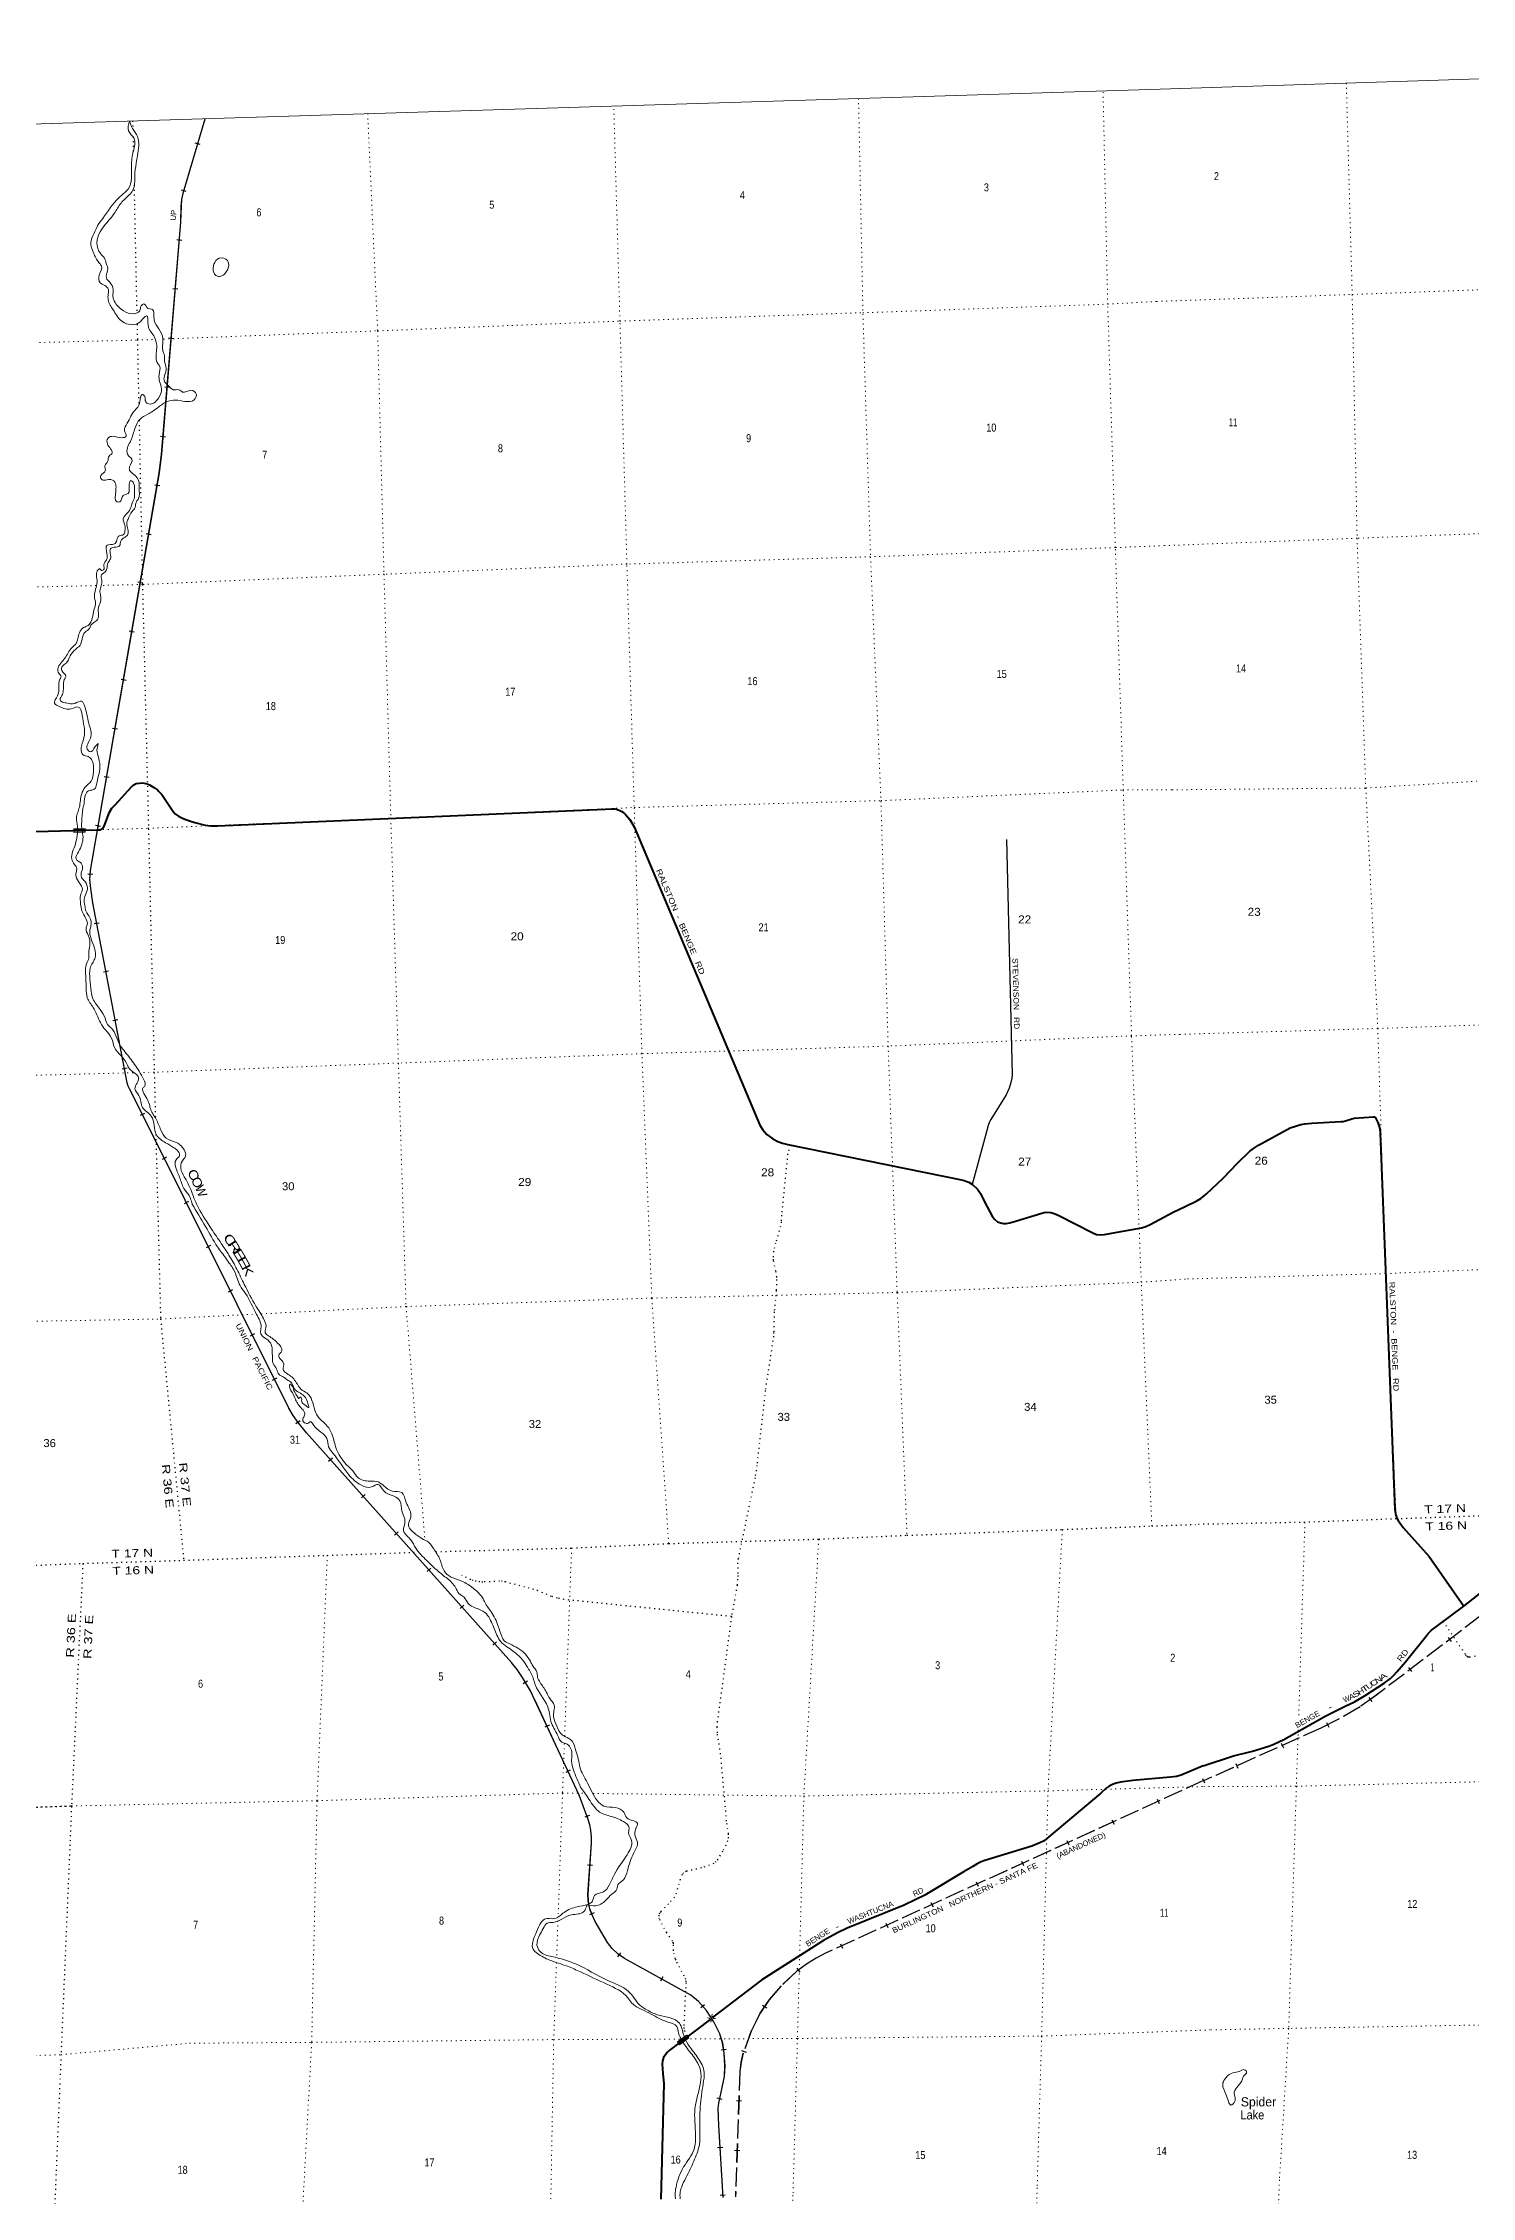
# Model space of a CAD drawing. Header units: feet. Extents: x 501257 to 757852, y -360805 to -170898.
# Drawn here: x 696292 to 727535, y -218004 to -170898 of the extents above; entities that cross this region are included whole.
import ezdxf
from ezdxf.enums import TextEntityAlignment as Align

# ---------------------------------------------------------------- set-up
doc = ezdxf.new("R2010")
doc.units = ezdxf.units.FT
doc.header["$LTSCALE"] = 70
doc.linetypes.add('DOTTED', pattern=[1.5, 0.3, -1.2])
doc.linetypes.add('LONG_DASHED', pattern=[7.5, 6, -1.5])
for name, color, linetype, lineweight in [('26', 7, 'Continuous', 40), ('27', 7, 'Continuous', 13), ('29', 7, 'Continuous', 25), ('30', 7, 'Continuous', 25), ('34', 7, 'Continuous', 25), ('39', 7, 'Continuous', 13), ('4', 7, 'Continuous', 13), ('6', 7, 'DOTTED', 25), ('61', 7, 'Continuous', 13), ('63', 7, 'Continuous', 25), ('7', 7, 'DOTTED', 13)]:
    doc.layers.add(name, color=color, linetype=linetype, lineweight=lineweight)
doc.layers.add('41', color=7, linetype='Continuous')

msp = doc.modelspace()

# ---------------------------------------------------------------- linework, layer by layer
at = {"layer": '26', "linetype": 'DOTTED'}
msp.add_line((710937.26, -214075.27), (710877.76, -214120.59), dxfattribs=at)
at = {"layer": '26'}
for points in [[(689646.08, -188316.32), (697483.31, -188108.21), (697546.76, -188101.47), (697590.89, -188078.11), (697620.65, -188041.61), (697644.01, -187987.57), (697743.19, -187720.14), (697796.58, -187633.21), (697866.09, -187554.56), (698225.84, -187161.44), (698263.41, -187127.26), (698327.88, -187091.03), (698400.64, -187081.99), (698458.07, -187076.94), (698545.74, -187088.79), (698619.92, -187119.19), (698728.99, -187182.56), (698795.85, -187231.85), (698819.26, -187256.06), (698887.33, -187333.95), (699134.9, -187703.74), (699189.92, -187759.96), (699256.77, -187805.73), (699355.29, -187858.54), (699496.04, -187911.35), (699608.63, -187946.55), (699833.82, -188002.89), (699953.45, -188020.49), (700103.7, -188016.89), (708752.08, -187643.79), (708792.05, -187647.95), (708827.21, -187656.11), (708902.34, -187682.63), (708948.49, -187705.18), (708982.03, -187726.53), (709026.11, -187768.75), (709118.59, -187880.17), (709164.99, -187948.33), (709216.86, -188041.73), (711966.87, -194563.3), (712029.08, -194664.07), (712120.56, -194766.17), (712250.75, -194864.75), (712356.3, -194921.08), (712458.34, -194959.81), (712575.53, -194990.25), (716407.57, -195763.1), (716532.81, -195810.06), (716612.28, -195862.39), (716722.82, -195964.97), (716788.13, -196055.36), (716887.68, -196253.13), (717045.27, -196555.52), (717092.26, -196616.3), (717162.64, -196674.39), (717254.12, -196709.6), (717292.82, -196716.64), (717350.72, -196715.58), (717433.56, -196700.79), (717558.13, -196663.73), (718133.29, -196485.72), (718183.01, -196471.95), (718225.23, -196466.67), (718328.06, -196474.6), (718401.16, -196494.84), (718489.08, -196533.19), (719245.23, -196920.53), (719326.54, -196954.29), (719407.76, -196964.97), (719502.47, -196957.81), (719697.98, -196922.18), (720313.6, -196807.14), (720403.21, -196778.25), (720502.21, -196735.84), (721005.7, -196465.78), (721268.14, -196343.62)], [(721268.14, -196343.62), (721520.79, -196216.73), (721609.18, -196164.47), (721725.62, -196073.45), (722097.62, -195722.75), (722408, -195395.93), (722681.97, -195133.24), (722782.42, -195056.85), (722871.17, -195000.37), (723563.91, -194624.48), (723678.42, -194582.45), (723794.88, -194549.5), (723883.33, -194534.2), (724031.08, -194518.66), (724665.03, -194486.61), (724721.08, -194480.93), (724773.31, -194468.87), (724906.43, -194425.43), (724960.14, -194412.59), (725381.29, -194379.77), (725402.12, -194384.44), (725416.18, -194392.48), (725434.26, -194414.6), (725479.15, -194503.81), (725502.56, -194569.38), (725520.64, -194645.77), (725529.77, -194735.86), (725850.12, -202968.01), (725871.57, -203091.53), (725894.32, -203156.97), (725922.44, -203209.23), (726033.88, -203366.72), (726601.84, -203998.77), (727357.13, -205084.44)], [(727357.13, -205084.44), (728794.37, -203952.77), (730580.64, -202366.38), (730731.88, -202249.33), (730808.22, -202199.07), (730878.54, -202156.86), (730972.98, -202106.63), (731031.24, -202082.51), (731105.57, -202058.39), (731220.06, -202030.22), (731296.12, -202014)], [(721655.18, -208573.37), (722324.82, -208356.93), (722737.85, -208254.65), (723092.44, -208145.98), (723206.31, -208102.06), (723419.82, -207997.82), (724337.73, -207482.7), (724765.71, -207267.29), (724964.11, -207177.13), (725199.2, -207038.66), (725617.07, -206765.27), (725753.68, -206668.78), (725821.98, -206602.44), (725894.23, -206522.78), (726078.87, -206298.15), (726553.25, -205709.91), (726580.02, -205678.09), (726653.7, -205609.4), (726786.23, -205507.2), (727357.13, -205084.44)], [(721655.18, -208573.37), (721180.27, -208778.33), (721075.33, -208808.51), (720944.52, -208825.17), (720122.09, -208895.37), (719854.39, -208929.97), (719759.39, -208951.09), (719674.95, -208982.78), (719601.06, -209017.99), (719538.68, -209067.64), (719417.59, -209170.73), (718241.7, -210168.1), (718179.56, -210215.03), (718084.02, -210260.43), (717909.4, -210329.22), (716881.22, -210646.32), (716807.09, -210677.45), (716719.37, -210716.73), (716625.43, -210774.69), (716434.3, -210888.38), (715571.28, -211403.11), (715359.77, -211509.49), (715122.34, -211622.85), (713872.74, -212129.5), (713647.23, -212238.4), (713359.13, -212397.91), (712009.4, -213258.61), (710937.26, -214075.27)], [(710877.76, -214120.59), (709984.85, -214800.72), (709948.66, -214835.95), (709893.36, -214902.82), (709856.41, -214958.13), (709833.55, -215026.04), (709831.26, -215100.02), (709842.47, -215303.01), (709862.65, -215531.86), (709860.14, -215801.81), (709801.36, -218055.67)]]:
    msp.add_lwpolyline(points, dxfattribs=at)
at = {"layer": '29'}
msp.add_lwpolyline([(717355.43, -188316.35), (717479.2, -193458.68), (717471.28, -193534.74), (717453.39, -193627.34), (717416.29, -193752.46), (717349.09, -193898.03), (717012.21, -194439.1), (716985.91, -194494.13), (716958.7, -194569.67), (716898.77, -194792.18), (716609.05, -195859.39)], dxfattribs=at)
at = {"layer": '29', "linetype": 'DOTTED'}
for points in [[(712629.54, -195001.14), (712572.46, -195194.04), (712437.78, -196532.49), (712433.46, -196676.07), (712416.84, -196777.73), (712307.99, -197141.52), (712266.09, -197322.04), (712256.52, -197432.09), (712256.53, -197491.9), (712258.16, -197527.26), (712308.91, -197757.6), (712325.87, -197872.31), (712328.25, -197939.29), (712324.66, -198179.18), (712277.77, -198643.59), (712266.74, -199100.56), (712263.71, -199178.59), (712083.25, -200368.18), (711899.45, -202003.47), (711859.52, -202277.72), (711489.02, -204052.08), (711479.27, -204134.75), (711483.58, -204411.33), (711479.46, -204494.69), (711467.51, -204626.08), (711344.51, -205309.58), (711034.87, -207606.26), (711025.16, -207724.52), (711031.16, -207883.15), (711098.86, -208298.68), (711236.43, -209832.65), (711273.83, -210064.36), (711273.83, -210136.14), (711259.48, -210217.48), (711221.23, -210313.18), (711149.5, -210442.37), (711044.3, -210619.42), (711001.26, -210672.05), (710958.02, -210708.01), (710688.84, -210809.34), (710360.47, -210882.59), (710297.4, -210915.4), (710264.83, -210954.36), (710222.51, -211059.71), (710133.6, -211366.16), (710097.47, -211447.21), (709967.59, -211596.81), (709797.17, -211763), (709772.29, -211801.3), (709757.94, -211844.36), (709757.94, -211897), (709767.27, -211929.8), (709916.49, -212216.93), (710058.37, -212415.46), (710066.37, -212447.26), (710067.1, -212487.85), (710066.37, -212600.38), (710077.88, -212669.24), (710116.58, -212803.74), (710145.62, -212870.64), (710331.23, -213218.98), (710348.51, -213277.45), (710351.11, -213321.24), (710337.77, -213501.54), (710301.38, -214300.87), (710307.86, -214346.89), (710317.42, -214375.6), (710385.48, -214495.56)], [(711344.2, -205311.31), (707687.78, -204938.09), (707541.48, -204908.57), (707410.27, -204870.05), (707106.53, -204744.45), (707025.03, -204717.17), (706403.37, -204554.48), (706334.03, -204540.12), (706275.85, -204536.23), (705905.3, -204556.64), (705839.09, -204552.09), (705762.58, -204540.12), (705698.02, -204525.77), (705642.42, -204504.2), (705448.18, -204408.69)], [(726905.96, -205418.54), (727397.81, -206145.31), (727416.65, -206169.42), (727428.61, -206178.99), (727441.76, -206188.56), (727457.3, -206193.35), (727465.67, -206194.54), (727485.44, -206192.77), (727628.89, -206167.67)], [(690291.13, -209625.59), (691430.96, -209640.88), (696906.13, -209452.97)]]:
    msp.add_lwpolyline(points, dxfattribs=at)
at = {"layer": '34'}
for p, q in [((699726.71, -173116.62), (699620.72, -173084.99)), ((699422.56, -174144.79), (699316.58, -174113.16)), ((699323.56, -175212.31), (699213.32, -175203.27)), ((699238.54, -176281.15), (699128.3, -176272.11)), ((699147.22, -177363.09), (699036.98, -177354.06)), ((699062.21, -178431.93), (698951.97, -178422.89)), ((698970.89, -179513.88), (698860.65, -179504.84)), ((698842.02, -180582.62), (698733.03, -180563.74)), ((698654.21, -181652.04), (698545.22, -181633.17)), ((698473.86, -182708.98), (698364.87, -182690.11)), ((698286.05, -183778.41), (698177.06, -183759.54)), ((698105.7, -184835.34), (697996.71, -184816.47)), ((697917.89, -185904.77), (697808.9, -185885.9)), ((697737.54, -186961.71), (697628.55, -186942.84)), ((697549.73, -188031.13), (697440.74, -188012.26)), ((697378.61, -189083.34), (697268.26, -189075.82)), ((697518.01, -190142.7), (697409.37, -190163.49)), ((697722.08, -191195.32), (697613.44, -191216.11)), ((697923.58, -192262.25), (697814.94, -192283.04)), ((698127.65, -193314.86), (698019.01, -193335.65)), ((698511.07, -194305.5), (698412.08, -194354.86)), ((698991.9, -195263.85), (698892.92, -195313.21)), ((699474.13, -196236.69), (699375.15, -196286.05)), ((699954.97, -197195.04), (699855.98, -197244.4)), ((700437.19, -198167.87), (700338.21, -198217.23)), ((700918.03, -199126.22), (700819.05, -199175.58)), ((701400.26, -200099.05), (701301.27, -200148.42)), ((701912.18, -201030.94), (701820.7, -201093.1)), ((702617.49, -201846.31), (702535.02, -201920.02)), ((703333.94, -202644.02), (703251.47, -202717.73)), ((704055.55, -203455.34), (703973.08, -203529.05)), ((704772, -204253.05), (704689.53, -204326.76)), ((705493.61, -205064.36), (705411.13, -205138.07)), ((706210.06, -205862.07), (706127.58, -205935.78)), ((706883.9, -206723.5), (706788.75, -206779.9)), ((707364.8, -207686.98), (707264.48, -207733.57)), ((707819.72, -208672.88), (707719.4, -208719.47)), ((708242.97, -209661.48), (708139.64, -209700.95)), ((708304.55, -210758.55), (708194.2, -210750.9)), ((708344.82, -211793.29), (708242.12, -211834.35)), ((708918.32, -212665.35), (708854.64, -212755.79)), ((709845.79, -213189.79), (709792.52, -213286.73)), ((710756.47, -213799.79), (710672.43, -213871.71)), ((711229.3, -214778.19), (711119.73, -214793.31)), ((711138.7, -215870.16), (711030.46, -215847.41)), ((711152.04, -216924.47), (711041.63, -216931.11)), ((711209.58, -217967.86), (711099.17, -217974.5))]:
    msp.add_line(p, q, dxfattribs=at)
msp.add_lwpolyline([(711160.21, -218012.84), (711065.68, -216441.64), (711054.96, -216072.88), (711066.17, -215949.82), (711188.53, -215367.59), (711202.06, -215139.16), (711182.34, -214856.31), (711151.35, -214631.91), (711088.51, -214434.57), (710958.73, -214175.48), (710794.87, -213928.64), (710624.14, -213729.14), (710454.34, -213589.46), (709004.37, -212792.71), (708864.09, -212693.94), (708737.18, -212572.04), (708630.7, -212441.96), (708360.42, -211981.21), (708298.2, -211830.78), (708257.6, -211729.22), (708242.36, -211673.3), (708214.44, -211526.01), (708206.51, -211383.33), (708283.78, -210268.64), (708282.9, -210135.44), (708267.69, -209985.83), (708244.89, -209864.12), (708206.2, -209725.55), (708010.9, -209214.23), (707040.28, -207123.95), (706946.5, -206936.19), (706774.32, -206645.71), (706654.88, -206472), (706536.44, -206313.11), (702050.59, -201293.95), (701868.31, -201068.16), (701762.53, -200912.49), (701665.02, -200752.31), (698267.11, -193938.65), (698178.83, -193772.08), (698153.43, -193708.56), (698130.59, -193634.63), (697377.73, -189700.15), (697333.52, -189385.23), (697313.89, -189191.62), (697327.21, -188996.33), (698833.64, -180295.68), (698885.18, -179891.1), (699301.39, -174814.45), (699314.38, -174463.45), (699327.62, -174319.76), (699351.76, -174182), (699837.41, -172554.84)], dxfattribs=at)
at = {"layer": '34', "lineweight": 13}
msp.add_lwpolyline([(711161.31, -218012.77), (711066.78, -216441.59), (711056.06, -216072.91), (711067.26, -215949.98), (711189.62, -215367.74), (711203.16, -215139.15), (711183.43, -214856.2), (711152.43, -214631.67), (711089.53, -214434.15), (710959.68, -214174.93), (710795.75, -213927.98), (710624.91, -213728.35), (710454.96, -213588.55), (709004.95, -212791.78), (708864.79, -212693.09), (708737.99, -212571.29), (708631.61, -212441.33), (708361.41, -211980.72), (708299.22, -211830.37), (708258.64, -211728.87), (708243.43, -211673.05), (708215.53, -211525.88), (708207.61, -211383.34), (708284.88, -210268.67), (708284, -210135.38), (708268.78, -209985.67), (708245.96, -209863.87), (708207.25, -209725.21), (708011.91, -209213.8), (707041.27, -207123.47), (706947.47, -206935.66), (706775.25, -206645.12), (706655.77, -206471.36), (706537.29, -206312.41), (702051.43, -201293.24), (701869.19, -201067.5), (701763.46, -200911.89), (701665.98, -200751.78), (698268.09, -193938.15), (698179.83, -193771.62), (698154.47, -193708.19), (698131.66, -193634.36), (697378.82, -189699.97), (697378.82, -189699.97), (697334.61, -189385.1), (697314.99, -189191.6), (697328.3, -188996.46), (698834.73, -180295.84), (698886.27, -179891.21), (699302.49, -174814.52), (699315.48, -174463.52), (699328.71, -174319.91), (699352.83, -174182.25), (699838.46, -172555.15)], dxfattribs=at)
at = {"layer": '34', "linetype": 'LONG_DASHED', "lineweight": 13}
for points in [[(732737.81, -201481.16), (725444.41, -207024.92), (725086.41, -207282.07), (724599.91, -207559.56), (724231.67, -207745.7), (721665.53, -208900.36)], [(721665.36, -208894.77), (713396.97, -212671.48), (713194.12, -212779.73), (713006.4, -212894.78), (712770.57, -213065.57), (712430.64, -213386.96), (712166.53, -213687.73), (711966.74, -213986.4), (711777.55, -214365.32), (711596.09, -214860.84), (711550.62, -215056.66), (711524.2, -215258.08), (711428.88, -218002.62)]]:
    msp.add_lwpolyline(points, dxfattribs=at)
at = {"layer": '39'}
for points in [[(698181.86, -172600.46), (698247.29, -172763.74), (698355.63, -172943.54), (698356.74, -173358.55), (698329.82, -173524.64), (698296.56, -173807.79), (698258.04, -174115.29), (698167.01, -174227.07), (697997.31, -174395.81), (697849.62, -174624.28), (697542.34, -175023.17), (697469.54, -175265.31), (697545.37, -175498.55), (697643.94, -175624.28), (697661.94, -175684.13), (697704.55, -175821.75), (697677.09, -176034.2), (697748.38, -176124.55), (697823.98, -176287.29), (697820.61, -176434.48), (697957.25, -176681.85), (698156.27, -176802.28), (698363.25, -176793.49), (698406.2, -176751.79), (698437.05, -176646.02), (698496.07, -176603.79), (698577.41, -176693.81), (698682.96, -176722.6), (698716.54, -176892.75), (698722.74, -176961.05), (698825.3, -177149.1), (698910.48, -177359.88), (698917.87, -177655.81), (698946.17, -177723.39), (698949.68, -177851.38), (698983.46, -178010.28), (698939.53, -178272.58), (699067.12, -178426.61), (699139.2, -178478.65), (699260.01, -178480.75), (699344.09, -178530.38), (699525.99, -178492.2), (699641.18, -178571.04), (699593.01, -178701.56), (699392.82, -178734.29), (699190.72, -178706.65), (698986.76, -178747.57), (698791.66, -178876.85), (698580.79, -179016.72), (698405.21, -179127.22), (698306.43, -179311.78), (698208.65, -179591), (698128.33, -179849.5), (698162.92, -179924.93), (698233.57, -179995.15), (698184.66, -180165.99), (698183.01, -180240.59), (698266.1, -180322.49), (698392.66, -180505.73), (698390.98, -180642.79), (698379.79, -180860.75), (698331.71, -180930.82), (698299.69, -181062.83), (698241.75, -181139.27), (698150.57, -181309.47), (698123.48, -181407.07), (698146.98, -181640.01), (698084.58, -181702.49), (697990.71, -181788.17), (697965.96, -181895.76), (697848.19, -181925.8), (697766.73, -181958.68), (697765.72, -182180.34), (697715.76, -182254.51), (697680.54, -182412.81), (697622.54, -182487.24), (697569.54, -182529.26), (697579.47, -182651.84), (697536.25, -182874.87), (697549.69, -182981.22), (697549.96, -183116.2), (697510.81, -183214.19), (697501.28, -183357.55), (697479.82, -183505.32), (697405.41, -183570.21), (697334.84, -183628.93), (697306.99, -183702.38), (697208.91, -183782.14), (697168.68, -183845.92), (697143.67, -183945.46), (697095.69, -184082.01)], [(698182.2, -172601.31), (698162.45, -172816.89), (698282.53, -172986.23), (698267.04, -173258.73), (698222.94, -173580.52), (698150.67, -174092.61), (698076.58, -174167.56), (697947.36, -174280.59), (697595.51, -174733.32), (697489.62, -174883.86), (697400.9, -175068.09), (697336.62, -175261.59), (697394.03, -175485.37), (697513.45, -175697.04), (697568.14, -175771.82), (697522.14, -175970.77), (697537.63, -176141.51), (697639.99, -176196.6), (697719.32, -176286.68), (697713.56, -176421.86), (697721.41, -176542.49), (697843.09, -176762.15), (698035.64, -176995.61), (698372.68, -177026.9), (698499.51, -176901.87), (698552.63, -176863.86), (698589.31, -177068.17), (698711.31, -177297.89), (698768.37, -177447.13), (698777.98, -177559.65), (698763.31, -177731.38), (698799.03, -177905.5), (698836.87, -177956.64), (698828.94, -178150.32), (698839.64, -178297.05), (698880.94, -178456.88), (698818.99, -178660.38), (698601.7, -178788.37), (698535.78, -178740.15), (698514.11, -178628.03), (698460.31, -178581.44), (698425.98, -178640.99), (698387.25, -178815.52), (698255.68, -178981.01), (698174.1, -179136.8), (698086.49, -179292.78), (698073.22, -179381.86), (698107.02, -179495.6), (698011.49, -179528.95), (697821.32, -179496.88), (697711.91, -179536.72), (697697.91, -179666.13), (697769.71, -179772.58), (697799.23, -179878.39), (697754.02, -179912.11), (697714.49, -179998.02), (697707.86, -180042.56), (697642.58, -180141.4), (697652.19, -180253.92), (697552.81, -180355.89), (697567.49, -180438.01), (697776.93, -180443.25), (697876.3, -180530.67), (697885.78, -180639.16), (697874.43, -180788.62), (697892.6, -180916.97), (697969.56, -180932.59), (698043.67, -180795.17), (698154.84, -180747.22), (698174.57, -180545.09), (698212.35, -180467.3), (698272.5, -180523.76), (698288.5, -180710.61), (698290.45, -180835.46), (698242.02, -180957.93), (698212.87, -181053.58), (698134.29, -181177.03), (698043.71, -181302.89), (698078.21, -181438.77), (698080.42, -181571.67), (698052.63, -181647.12), (697952.83, -181672.55), (697907.65, -181770.73), (697851.91, -181853.15), (697691.8, -181880.54), (697687.51, -182062.01), (697679.73, -182197.26), (697620.87, -182307.98), (697614.27, -182416.99), (697580.61, -182434.21), (697532.97, -182391.44)], [(700250.45, -175960.14), (700345.78, -175793.83), (700325.22, -175653.47), (700142.45, -175601.02), (700028, -175735.72), (700011.04, -175835), (700069.98, -175980.15), (700153.16, -176001.6), (700250.45, -175960.14)], [(697532.97, -182391.44), (697495.54, -182416.84), (697458.98, -182532.88), (697474.02, -182689.54), (697440.69, -182843.75), (697418.62, -183035.87), (697439.91, -183135.91), (697410.28, -183279.93), (697366.29, -183478.81), (697278.62, -183632.79), (697177.57, -183682.43), (697086.54, -183794.2), (697050.3, -183920.3), (697019.39, -184024.07), (696919.94, -184124.03), (696770.25, -184352.56), (696616.4, -184577.2), (696633.8, -184681.4), (696684.34, -184752.27), (696662.01, -184809.42), (696637.87, -184999.59), (696607.25, -185175.88), (696541.95, -185337.18), (696648.71, -185404.2), (696781.29, -185460.31), (696910.07, -185460.13), (697082.06, -185426.3), (697118.08, -185483.55), (697166.15, -185729.8), (697199.77, -185964.42), (697149.53, -186219.93), (697123.02, -186335.63), (697167.32, -186463.13), (697279.16, -186499.77), (697351.75, -186567.91), (697394.62, -186840.52), (697344.54, -187037.59), (697210.06, -187174.96), (697136.07, -187316.39), (697085.04, -187610.2), (697050.36, -187722.15), (697022.1, -187845.97), (697043.87, -188024.57), (697036.32, -188230.32), (696997.98, -188416.94), (696919.9, -188745.88), (696976, -188864.93), (697033.21, -188955.74), (697013.6, -189034.96), (697014.46, -189125.59), (697087.48, -189270.28), (697152.07, -189403.16), (697115.57, -189521.21), (697114.12, -189728.77), (697141.03, -189879), (697226.81, -190045.44), (697257.35, -190183.46), (697231.64, -190260.86), (697280.59, -190408.35), (697311.94, -190634.99), (697290.86, -190794.85), (697292.5, -190909.63), (697240.05, -191032.23), (697223.15, -191260.45), (697235.27, -191578.39), (697259.69, -191777.05), (697387.14, -191988.46), (697546.64, -192321.73), (697654.34, -192481.4), (697788.81, -192660.35), (697853.76, -192867.76), (697996.27, -193046.44), (698088.42, -193160.29), (698194.88, -193344.18), (698377.85, -193529.6), (698347.26, -193643.42), (698300.84, -193765.83), (698388.06, -193914.08), (698468.86, -194177.39), (698657.99, -194366.64), (698769.6, -194776.01), (698972.23, -194946.69), (699154.84, -195057.57), (699222.91, -195109.75), (699276.87, -195224.84), (699199.47, -195322.06), (699192.65, -195487.49), (699289.09, -195736.19), (699391.37, -195978.64), (699452.03, -196051.2), (699554.19, -196289.64)], [(697095.69, -184082.01), (696999.49, -184157.69), (696885.37, -184302.46), (696797.69, -184456.43), (696713.43, -184527.68), (696704.25, -184618.65), (696788.87, -184748.86), (696754.86, -184818.47), (696737.23, -184960.08), (696729.26, -185089.28), (696688.43, -185197.4), (696664.34, -185262.66), (696695.64, -185297.9), (696799.25, -185328.77), (696984.76, -185340.83), (697133.99, -185287.6), (697197.43, -185384.25), (697292.32, -185774.03), (697326.86, -186101.3), (697257.9, -186337.27), (697324.27, -186399.57), (697431.31, -186285.26), (697499.62, -186218.55), (697472.92, -186328.22), (697475.1, -186396.65), (697521.63, -186594.59), (697528.92, -186824.04), (697478.77, -187019.09), (697400.74, -187223.12), (697304.83, -187244.39), (697238.08, -187296.94), (697193.64, -187481.74), (697164.52, -187641.85), (697137.29, -187924.81), (697143.3, -188114), (697166.13, -188262.35), (697139.02, -188422.4), (697067.75, -188585.91), (697014.31, -188740.78), (697058.06, -188787.7), (697123.92, -188833.9), (697152.26, -188965.95), (697128.56, -189043.28), (697135.84, -189145.8), (697202.92, -189230.24), (697263.01, -189411.62), (697203.35, -189560.65), (697215.75, -189824.17), (697232, -189892.15), (697310.27, -190012.49), (697338.59, -190206.99), (697317.22, -190294.32), (697416.32, -190690.01), (697423.73, -190923.48), (697370.45, -191019.91), (697321.58, -191128.29), (697317, -191364.17), (697341.91, -191641.39), (697383.08, -191797.19), (697539.51, -192033.85), (697648.16, -192223.72), (697702.89, -192362.96), (697779.7, -192437.01), (697981.19, -192825.31), (698082.03, -192959.02), (698292, -193234.22), (698491.51, -193560.13), (698514.33, -193708.48), (698471.52, -193754.2), (698480.11, -193834.51), (698559.09, -193976.99), (698615.76, -194114.16), (698645.35, -194221.99), (698762.69, -194431.72), (698866.72, -194666.06), (698985.11, -194845.53), (699199.38, -194939.26), (699341.79, -195051.46), (699402.59, -195254.98), (699338.94, -195341.68), (699313.49, -195554.06), (699403.74, -195734.45), (699521.91, -195970.34), (699579.16, -196125.62), (699689.61, -196371.84), (699976.08, -196837.96), (700187.2, -197149.39), (700356.45, -197409.8), (700529.06, -197712.42), (700692.71, -198049.57), (700947.08, -198518.76)], [(699554.19, -196289.64), (699845.51, -196781.79), (700107.08, -197224.54), (700288.08, -197474.49), (700380.75, -197604.44), (700450.41, -197706.93), (700535.33, -197909.66), (700598.81, -198070.78), (700717.07, -198246.22), (700958.93, -198701.71), (701058.27, -198978.51), (701047.97, -199097.72), (701074.14, -199161.34), (701204.11, -199261.86), (701295.15, -199403.94), (701302.95, -199522.56), (701309.94, -199679.48), (701321.05, -199775.83), (701399.4, -199898.18), (701445.25, -200011.52), (701551.83, -200072.51), (701619.96, -200126.69), (701731.26, -200209.69), (701787.36, -200328.74), (701888.54, -200410.05), (701995.5, -200483.12), (702092.1, -200673.38), (702100.11, -200735.57), (702013.83, -200679.96), (701947.46, -200617.66), (701930.19, -200517.49), (701906, -200516.26), (701894.77, -200542.82), (701850.9, -200491.87), (701764.73, -200339.68), (701749.58, -200279.61), (701685.66, -200231.33), (701679.03, -200275.87), (701743.87, -200416.8), (701802.18, -200541.82), (701929.25, -200741.16), (702009.09, -200847.34), (702001.6, -200928.18), (701969.85, -201005.78), (702034.73, -201084.25), (702073.05, -201087.02), (702142.25, -201048.49), (702198.64, -201113.14), (702498.14, -201419.66), (702533.92, -201595.79), (702635.15, -201741.57), (702976.08, -202211.95), (703255, -202440.58), (703475.45, -202475.68), (703616.64, -202422.71), (703739.72, -202559.72), (703964.87, -202679.29), (704092.89, -202781.88), (704136.11, -203002.09), (704205.9, -203235.54), (704173.72, -203425.98), (704335.35, -203636.27), (704439.54, -203812.18), (704681.67, -204086.33), (705050.42, -204418.8), (705255.25, -204595.44), (705327.24, -204707.93), (705411.61, -204830.09), (705496.01, -204889.78), (705586.73, -205021.81), (705822.25, -205151.11), (705984.45, -205252.59), (706077.56, -205396.62), (706199.28, -205680.75), (706274.37, -205827.39), (706359.73, -205917.28), (706501.82, -206019.41), (706806.4, -206295.55), (706908.19, -206459.45), (706974.09, -206570.12), (707054.07, -206807.26), (707326.78, -207283.9), (707363.61, -207429.77), (707395.37, -207606.03), (707541.79, -207907.49), (707633.08, -208057.63), (707753.22, -208102.05), (707855.44, -208342.5), (707847.47, -208471.7), (707889.79, -208663.74), (708046.67, -209041.41)], [(700947.08, -198518.76), (701112.82, -198795.4), (701165.52, -198997.17), (701148.74, -199102.49), (701219.26, -199168.68), (701421.57, -199329.29), (701509.55, -199501.7), (701446.09, -199594.44), (701495.58, -199695.57), (701556.95, -199790.28), (701540.11, -199893.58), (701572.24, -199954.99), (701654.63, -200014.75), (701829.18, -200188.36), (701934.74, -200344.07), (702059.86, -200418.56), (702234.83, -200795.64), (702322.62, -200962.01), (702507.48, -201143.34), (702607.45, -201313.34), (702688.84, -201594.76), (702976.55, -202036.66), (703067.94, -202126.35), (703179.27, -202273.81), (703439.2, -202347.92), (703620.88, -202366.16), (703748.52, -202456.68), (703923.03, -202565.81), (704133.37, -202599.23), (704232.74, -202813.58), (704336.11, -203090.25), (704316.88, -203181.54), (704278.95, -203317.77), (704307, -203377.3), (704406.94, -203482.82), (704573.79, -203604.3), (704723.41, -203690.07), (704834.56, -203831.5), (704970.69, -204062.78), (705063.11, -204311.6), (705216.34, -204447.62), (705446.56, -204536.8), (705696.99, -204691.81), (705913.59, -204922.47), (705950.19, -204997.83), (706089.65, -205206.84), (706246.56, -205522.06), (706322, -205743.23), (706377.4, -205840.14), (706496.36, -205910.8), (706831.24, -206127.51), (706947.05, -206288.94), (707000.56, -206389.94), (707091.41, -206525.99), (707105.04, -206638.37), (707161.02, -206753.4), (707292.24, -206956.63), (707377.57, -207108.97), (707470.62, -207250.99), (707462.2, -207366.11), (707456.5, -207503.3), (707523.39, -207708.63), (707648.26, -207901.99), (707785.44, -207976.09), (707866.07, -208043.97), (707942.95, -208246.96), (707994.94, -208426.59), (708028.65, -208600.77), (708188.34, -208940.07), (708416.41, -209341.61), (708552.92, -209458.03), (708809.43, -209487.93), (708987.64, -209586.87), (709055.99, -209711.56), (709289.31, -209834.89), (709247.3, -209969.24), (709232.98, -210088.58), (709288.35, -210247.95), (709211.15, -210478.14), (709068.58, -210867.62), (708980.43, -211069.96), (708861.2, -211180.64), (708822.82, -211302.78), (708730.77, -211382.35), (708592.27, -211519.86), (708368.63, -211637.98), (708193.73, -211613.05)], [(708046.67, -209041.41), (708130.92, -209159.54), (708228.05, -209303.44), (708462.4, -209585.91), (708714.99, -209682.41), (708982.16, -209794.56), (709107.19, -209929.5), (709096.25, -210028.58), (709158.35, -210209.89), (709063.54, -210519.23), (708785.37, -210947.4), (708679.77, -211170.46), (708528.22, -211340.62), (708349.28, -211408.93), (708303.06, -211537.37), (708200.64, -211607.21), (707970.87, -211659.04), (707684.99, -211781.21), (707481.97, -211914.78), (707257.02, -211928.18), (707152.18, -212048.46), (707056.44, -212265.16), (707008.18, -212583.05), (707099.7, -212676.77), (707369.97, -212823.07), (707756.63, -212959.52), (708044.29, -213083.09), (708620.24, -213350.35), (709080.57, -213651.62), (709168.77, -213767.61), (709384.38, -213903.61), (709586.84, -214005.78), (709956.56, -214179.05), (710148.72, -214273.51), (710189.63, -214421.26), (710265.36, -214588.03), (710373.25, -214753.74), (710583.35, -215032.97), (710666.2, -215233.75), (710668.74, -215503.64), (710545.8, -216067.76), (710560.39, -216653.58), (710525.76, -216956.93), (710298.76, -217349.17), (710131.59, -217787.8), (710113.58, -217956.36), (710119.06, -218047.76)], [(708186.74, -211611.66), (708109.2, -211769.36), (707849.73, -211836.27), (707633.24, -211925.95), (707444.39, -211998.62), (707312.23, -212019.05), (707229.3, -212132.58), (707147.47, -212280.32), (707091.93, -212495.7), (707158.85, -212638.57), (707415.85, -212747.02), (707956.44, -212914.71), (708623.46, -213261.6), (709092.17, -213510.21), (709215.44, -213653.26), (709337.08, -213808.44), (709509.71, -213921.67), (709754.64, -214030.52), (710206.91, -214205.12), (710265.35, -214334.17), (710299.72, -214466.02), (710518.85, -214839.64), (710700.68, -215115.76), (710746.07, -215277.48), (710725.98, -215531.99), (710663.32, -216029.67), (710652.5, -216576.02), (710641.87, -216874.55), (710590.89, -217043.45), (710443.15, -217396.83), (710256.16, -217781.72), (710222.63, -217894.19), (710224.2, -218043.33)], [(722530.03, -215220.11), (722413.37, -215267.14), (722270.15, -215303.17), (722128.65, -215431.77), (722086.73, -215538.2), (722155.93, -215758.94), (722212.57, -215917.75), (722261.96, -215996.3), (722354.44, -215897.89), (722336.78, -215709.3), (722425.79, -215574.77), (722516.32, -215428.11), (722537.88, -215364.8), (722608.37, -215269.29), (722580.59, -215228.13), (722530.03, -215220.11)]]:
    msp.add_spline(points, degree=3, dxfattribs=at)
at = {"layer": '4'}
msp.add_lwpolyline([(501256.99, -177792.42), (532580.01, -177081.38), (563902.01, -176327.26), (595222.96, -175530.05), (626542.78, -174689.76), (657861.41, -173806.39), (689178.8, -172879.94), (720494.89, -171910.42), (751809.62, -170897.82), (757851.71, -353854.74), (726285.32, -354875.48), (694717.55, -355852.8), (663148.48, -356786.68), (631578.15, -357677.15), (600006.62, -358524.19), (568433.96, -359327.81), (536860.22, -360087.99), (505285.47, -360804.74)], close=True, dxfattribs=at)
at = {"layer": '6'}
for p, q in [((698249.89, -172599.11), (698253.4, -172760.6)), ((698257.2, -172935.65), (698264.86, -173288.35)), ((698280.35, -174001.4), (698341.18, -176800.97))]:
    msp.add_line(p, q, dxfattribs=at)
for points in [[(698346.52, -177046.87), (698353.85, -177384.12), (698383.89, -178823.13)], [(698390.66, -179147.93), (698465.59, -182737.71), (698597.24, -188084.6), (698722.35, -193415.58), (698747.61, -194394.77)], [(698757.17, -194765.3), (698861.32, -198802.53), (699367.08, -204080.77)], [(752839.81, -202092.66), (752623.94, -202101.18), (750736.34, -202181.89), (747295.42, -202311.61), (745435.41, -202379.11), (741962.81, -202508.54), (740102.25, -202623.96), (736633.9, -202770.91), (734453, -202853.46), (731226.09, -202958.37), (729158.66, -203064.51), (725879.75, -203175.57), (723883.41, -203250.62), (721488.2, -203297.11)], [(704881.59, -203891.64), (707848.31, -203811.54), (709972.18, -203713.9), (713253.12, -203616.7), (715182.26, -203533.49), (718578.96, -203406.31), (720536.5, -203330.23), (721488.2, -203297.11)], [(690129.29, -204279.06), (694038.59, -204271.1), (697161.78, -204148.84), (699367.08, -204080.77), (702506.8, -203972.08), (704506.38, -203902.96)], [(697161.78, -204148.84), (696914.11, -209463.81), (696684.16, -214893.04), (696535.95, -218464.56)]]:
    msp.add_lwpolyline(points, dxfattribs=at)
at = {"layer": '61'}
for p, q in [((710164.54, -214615.12), (710362.98, -214463.05)), ((710164.54, -214615.12), (710210.17, -214674.65)), ((710210.17, -214674.65), (710408.6, -214522.58)), ((710362.98, -214463.05), (710408.6, -214522.58))]:
    msp.add_line(p, q, dxfattribs=at)
for points in [[(696964.15, -188085.44), (697214.08, -188079.14), (697215.96, -188154.13), (696966.05, -188160.41)], [(696972.35, -188093.24), (697206.28, -188087.34), (697207.76, -188146.33), (696973.85, -188152.21)], [(710175.76, -214616.6), (710361.5, -214474.27), (710397.38, -214521.1), (710211.65, -214663.43)]]:
    msp.add_lwpolyline(points, close=True, dxfattribs=at)
for points in [[(710819.8, -214086.01), (710856.47, -214092.81), (710899.05, -214148.37), (710892.69, -214179.08)], [(710924.33, -214009.25), (710915.97, -214047.49), (710958.55, -214103.05), (710994.34, -214104.24)]]:
    msp.add_lwpolyline(points, dxfattribs=at)
at = {"layer": '63'}
for p, q in [((727015.3, -205767.44), (727082.24, -205855.5)), ((726149.25, -206425.74), (726216.18, -206513.79)), ((725281.66, -207079.65), (725346.19, -207169.48)), ((724353.03, -207627.77), (724402.93, -207726.48)), ((723366.2, -208079.75), (723411.59, -208180.62)), ((722374.16, -208526.13), (722419.55, -208627)), ((721643.38, -208849.29), (721689.33, -208949.9)), ((720653.87, -209301.26), (720699.83, -209401.87)), ((719664.37, -209753.23), (719710.33, -209853.84)), ((718674.87, -210205.2), (718720.82, -210305.82)), ((717685.36, -210657.17), (717731.32, -210757.79)), ((716695.86, -211109.15), (716741.81, -211209.76)), ((715706.35, -211561.12), (715752.31, -211661.73)), ((714716.85, -212013.09), (714762.8, -212113.7)), ((713727.35, -212465.06), (713773.3, -212565.67)), ((712773.11, -213001.38), (712837.99, -213090.96)), ((712024.45, -213809.31), (712116.38, -213870.81)), ((711563.34, -214803.41), (711667.21, -214841.45)), ((711451.48, -215896.94), (711562.02, -215900.78)), ((711413.72, -216984.12), (711524.27, -216987.96))]:
    msp.add_line(p, q, dxfattribs=at)
at = {"layer": '63', "linetype": 'LONG_DASHED'}
for points in [[(732740.33, -201484.4), (725446.85, -207028.22), (725088.63, -207285.53), (724601.85, -207563.17), (724233.44, -207749.4), (721667.21, -208904.1)], [(721667.06, -208898.5), (713398.79, -212675.16), (713196.16, -212783.29), (713008.68, -212898.19), (712773.19, -213068.73), (712433.6, -213389.81), (712169.79, -213690.23), (711970.29, -213988.46), (711781.32, -214366.95), (711600.03, -214862.01), (711554.66, -215057.39), (711528.29, -215258.42), (711432.98, -218002.76)]]:
    msp.add_lwpolyline(points, dxfattribs=at)
at = {"layer": '7'}
for p, q in [((723883.41, -203250.62), (723746.67, -207530.45)), ((707848.31, -203811.54), (707696.35, -207926.01)), ((707550.47, -211963.05), (707521.51, -212772.51))]:
    msp.add_line(p, q, dxfattribs=at)
for points in [[(724788.45, -171774.13), (724917.22, -176396.95), (725023.91, -181727.56), (725214.29, -187189.71), (725476.71, -192445.52), (725647.05, -197809.8), (725879.75, -203175.57)], [(709972.18, -203713.9), (709602.43, -198346.59), (709386.29, -193000.45), (709216.4, -187590.34), (709058.14, -182292.67), (708905.4, -176978.71), (708770.56, -172273.4)], [(714123, -172107.69), (714218.9, -176823.12), (714385.58, -182132.6), (714613.72, -187476.33), (714769.88, -192834.51), (714967.52, -198231.62), (715182.26, -203533.49)], [(720536.5, -203330.23), (720304.66, -197996.69), (720093.26, -192610.1), (719910.33, -187232.65), (719737.87, -181931.42), (719570.74, -176607.85), (719469.2, -171942.17)], [(703389.35, -172439.99), (703607.83, -177192.2), (703746.76, -182514.68), (703895.71, -187853.49), (704062.33, -193206.75), (704229.46, -198530.31), (704642.43, -203635.75)], [(720641.69, -176548.75), (724917.22, -176396.95), (730214.13, -176199.9), (735472.35, -175990.31), (740869.63, -175732.53), (745345, -175561)], [(698926.67, -177372.16), (703607.83, -177192.2), (708905.4, -176978.71), (714213.98, -176795.07), (719570.74, -176607.85), (720641.69, -176548.75)], [(689328.2, -177815.05), (693065.97, -177522.76), (698350.15, -177394.32), (698739.08, -177379.37)], [(742802.22, -181063.16), (741073.37, -181135.98), (735703.29, -181362.19), (730421.05, -181524.42), (725023.91, -181727.56), (720810.7, -181889.18)], [(720810.7, -181889.18), (719737.87, -181931.42), (714385.58, -182132.6), (709058.14, -182292.67), (703746.76, -182514.68), (698465.59, -182737.71), (697564.92, -182759.6)], [(697453.4, -182762.31), (693181.42, -182866.15), (689483.03, -182929.78)], [(720978.45, -187230.21), (725214.29, -187189.71), (730631.32, -186857.33), (735883.18, -186714), (736337.27, -186695.05)], [(689646.08, -188316.32), (693299.06, -188215.51), (698584.73, -188070.9), (703895.71, -187854.66), (709214.67, -187616.41), (714609.38, -187466.4), (719900.28, -187232.98), (720978.45, -187230.21)], [(752486.67, -191399.26), (752252.53, -191408.11), (746973.29, -191644.73), (741670.04, -191833.99), (736067.97, -192087.76), (730845.29, -192263.53), (725474.86, -192449.62), (721148.96, -192577.61)], [(721148.96, -192577.61), (720093.26, -192610.1), (714769.88, -192834.51), (709386.29, -193000.45), (704062.33, -193206.75), (698720.02, -193405.58), (698419.57, -193413.24)], [(698259.9, -193417.3), (693415.94, -193540.72), (689804.8, -193559.81)], [(721318.26, -197927.12), (725647.05, -197809.8), (731060.25, -197582.42), (736395.99, -197425.49), (741768.73, -197215.28), (747110.48, -196984.17), (752478.18, -196798.34), (752664.62, -196787.87)], [(701061.99, -198690.93), (704229.46, -198530.31), (709602.43, -198346.59), (714967.27, -198223.57), (720306.73, -197998.63), (721318.26, -197927.12)], [(689968.17, -198956.72), (693533.9, -198900.14), (698861.32, -198802.53), (700948.03, -198696.71)], [(718578.96, -203406.31), (718265.56, -209122.35), (718126.09, -214486.16), (718028.1, -217798.22)], [(713253.12, -203616.7), (712926.6, -209236.46), (712787.16, -214537.82), (712688.86, -217965.66)], [(702506.8, -203972.08), (702282.91, -209338.65), (702165.07, -214623.18), (701966.71, -218298.12)], [(707690.34, -208088.64), (707650.36, -209171.22), (707554.01, -211864.22)], [(723738.06, -207786.33), (723696.45, -209022.13), (723528.44, -214317.58), (723326.86, -217630.88)], [(721669.59, -209028.63), (723696.45, -209022.13), (729052.29, -208891.16), (734369.55, -208800.01), (739671.78, -208834.34), (745127.18, -208630.84), (750437.51, -208318.44), (753045.09, -208308.51)], [(708320.51, -209179.51), (712926.6, -209236.46), (718265.56, -209122.35), (721669.59, -209028.63)], [(690291.13, -209625.59), (691404.21, -209636.43), (696911.78, -209453.81), (702282.91, -209338.65), (707650.36, -209171.22), (708140.44, -209177.28)], [(707517.79, -212876.59), (707457.45, -214562.97), (707392.7, -218130.49)], [(753223.97, -213725.1), (750303.2, -213751.48), (745050.12, -213989.06), (739554.07, -214081.42), (734291.46, -214182.43), (728851.64, -214224.18), (723528.44, -214317.58), (721838.02, -214350.31)], [(690456.36, -215083.8), (691187.08, -215067.02), (696684.16, -214893.04), (699493.37, -214642.02), (702165.07, -214623.18), (707457.45, -214562.97), (710244.18, -214549.82)], [(710343.08, -214549.35), (712787.16, -214537.82), (718126.09, -214486.16), (721838.02, -214350.31)], [(712688.86, -217965.66), (712650.39, -219910.36), (712542.17, -225157.87), (712539.85, -225236.87)], [(717793.17, -260319.1), (717757.53, -257206.59), (717649.65, -251827.46), (717574.09, -246517.72), (717612.42, -241121.79), (717650.32, -235776.19), (717769.1, -230446.08), (717861.91, -225120.83), (717979.69, -219822.95), (718028.1, -217798.22)], [(723326.86, -217630.88), (723239.5, -219748.87), (723158.59, -225182.56), (723069.75, -230620.46), (723023.84, -235830.02), (723002.35, -241139.58), (722973.15, -246549.92), (722987.08, -249690.79)]]:
    msp.add_lwpolyline(points, dxfattribs=at)

# ---------------------------------------------------------------- texts
at = {"layer": '27'}
for s, rotation, width, p in [('RALSTON  -  BENGE   RD', 292.864, 1.3, (709692.04, -188988.44)), ('RALSTON  -  BENGE   RD', 272.229, 1.25, (725726.48, -197991.42)), ('RD', 51.116, 1.25, (725978.12, -206308.68)), ('BENGE', 29.301, 1.05, (723711.27, -207753.99)), ('-', 26.717, 1.45, (724424.24, -207360.79)), ('RD', 26.7, 1.05, (715343.68, -211442.6)), ('BENGE', 32.525, 1.05, (713012.71, -212535.93)), ('-', 28.972, 1.55, (713646.17, -212162.86))]:
    msp.add_text(s, height=120, rotation=rotation, dxfattribs=dict(at, width=width)).set_placement(p)
for s, rotation, width, p in [('T', 33.195, 1.65, (725227.51, -206934.64)), ('U', 33.195, 1.35, (725326.75, -206870.4)), ('C', 33.195, 1.3, (725423.99, -206808.19)), ('N', 33.195, 1.3, (725523.23, -206747.96)), ('A', 35.234, 1.55, (725629.42, -206674.97)), ('W', 24.439, 0.95, (724817.59, -207166.82)), ('A', 24.439, 1.25, (724927.75, -207116.76)), ('S', 30.498, 1.35, (725032.8, -207055.43)), ('H', 30.498, 1.2, (725133.04, -206996.04))]:
    msp.add_text(s, height=120, rotation=rotation, dxfattribs=dict(at, width=width)).set_placement(p, align=Align.CENTER)
msp.add_text('WASHTUCNA', height=120, rotation=22.07, dxfattribs=at).set_placement((713908.62, -212039.42))
at = {"layer": '30', "width": 1.15}
msp.add_text('STEVENSON   RD', height=120, rotation=271.379, dxfattribs=at).set_placement((717506.6, -191688.18), align=Align.CENTER)
at = {"layer": '34'}
msp.add_text('UP', height=120, rotation=85.313, dxfattribs=at).set_placement((699202.14, -174666.21), align=Align.CENTER)
at = {"layer": '34', "width": 1.25}
msp.add_text('UNION   PACIFIC', height=120, rotation=296.505, dxfattribs=at).set_placement((700856.42, -199652.96), align=Align.CENTER)
at = {"layer": '41'}
for s, rotation, width, p in [('C', 296.593, 1.25, (699492.82, -195693.64)), ('O', 296.598, 1.15, (699572.28, -195861.56)), ('C', 304.097, 1.45, (700296.21, -197132.03)), ('R', 302.676, 1.5, (700392.74, -197281.16)), ('E', 300.877, 1.65, (700499.84, -197456.27)), ('E', 298.522, 1.6, (700591.88, -197618.59)), ('K', 295.917, 1.4, (700675.48, -197784.93))]:
    msp.add_text(s, height=200, rotation=rotation, dxfattribs=dict(at, width=width)).set_placement(p, align=Align.CENTER)
msp.add_text('W', height=200, rotation=291.362, dxfattribs=at).set_placement((699657.22, -196041.75), align=Align.CENTER)
msp.add_text('Spider', height=200, dxfattribs=at).set_placement((722867.88, -216024.29), align=Align.CENTER)
at = {"layer": '41', "width": 0.9}
msp.add_text('Lake', height=200, dxfattribs=at).set_placement((722734.74, -216309.03), align=Align.CENTER)
at = {"layer": '6'}
for s, rotation, width, p in [('R 36 E', 275.473, 1.35, (698932.07, -202466.88)), ('R 37 E', 275.473, 1.35, (699309.43, -202430.72)), ('T 17 N', 1.94, 1.3, (726950.41, -203039.25)), ('T 16 N', 1.94, 1.3, (726974.37, -203413.5)), ('T 17 N', 1.768, 1.3, (698244.15, -204013.25)), ('T 16 N', 1.768, 1.3, (698264.72, -204386.93)), ('R 36 E', 87.332, 1.35, (696989.2, -205729.93)), ('R 37 E', 87.332, 1.35, (697368.41, -205758.02))]:
    msp.add_text(s, height=175, rotation=rotation, dxfattribs=dict(at, width=width)).set_placement(p, align=Align.CENTER)
at = {"layer": '63'}
msp.add_text('(ABANDONED)', height=120, rotation=24.549, dxfattribs=at).set_placement((719009.79, -210369.11), align=Align.CENTER)
at = {"layer": '63', "width": 1.15}
msp.add_text('BURLINGTON   NORTHERN - SANTA FE', height=120, rotation=24.549, dxfattribs=at).set_placement((716472.54, -211516.62), align=Align.CENTER)
at = {"layer": '7'}
for s, width, p in [('2', 0.85, (721948.16, -173894.88)), ('4', 0.85, (711583.7, -174308.22)), ('3', 0.85, (716917.51, -174141.15)), ('6', 0.85, (701011.43, -174686.92)), ('5', 0.85, (706103.45, -174520.34)), ('9', 0.85, (711718.67, -179626.51)), ('10', 0.85, (717025.7, -179394.57)), ('11', 0.65, (722311.56, -179280.57)), ('7', 0.85, (701139.03, -179987.87)), ('8', 0.85, (706292.57, -179848.24)), ('15', 0.85, (717253.19, -184782.99)), ('14', 0.85, (722486.21, -184661.94)), ('17', 0.85, (706509.28, -185171.28)), ('16', 0.85, (711803.49, -184940.28)), ('18', 0.85, (701271.99, -185486.48)), ('23', 1.1, (722773.72, -189985.53)), ('21', 0.85, (712045.8, -190323.92)), ('22', 1.1, (717755.61, -190151.05)), ('19', 0.85, (701477.37, -190601.31)), ('20', 1.1, (706657.83, -190521.27)), ('27', 1.1, (717757.58, -195447.84)), ('26', 1.1, (722928.21, -195427.66)), ('30', 1.05, (701653.14, -195987.13)), ('29', 1.1, (706823.95, -195893.43)), ('28', 1.1, (712135.2, -195683.22)), ('34', 1.05, (717880.49, -200812.26)), ('35', 1.05, (723134.17, -200655.65)), ('32', 1.05, (707047.55, -201187.67)), ('33', 1.05, (712487.93, -201031.4)), ('36', 1.05, (696435.98, -201604.55)), ('31', 0.85, (701799.86, -201530.87)), ('3', 0.85, (715852.71, -206463.08)), ('2', 0.85, (720993.51, -206298.86)), ('6', 0.85, (699735.62, -206867.09)), ('5', 0.85, (704990.86, -206709.23)), ('4', 0.85, (710400.28, -206659.3)), ('1', 0.4, (726668.62, -206505.55)), ('12', 0.85, (726230.74, -211683.13)), ('7', 0.85, (699628.7, -212139.65)), ('8', 0.85, (705004.73, -212047.56)), ('9', 0.85, (710214.68, -212091.11)), ('11', 0.65, (720807.07, -211877.05)), ('10', 0.85, (715698.88, -212214.79)), ('16', 0.85, (710123.57, -217274.38)), ('15', 0.85, (715474.18, -217175.96)), ('14', 0.85, (720750.55, -217087.73)), ('13', 0.85, (726226.69, -217170.27)), ('18', 0.85, (699343.29, -217498.75)), ('17', 0.85, (704740.95, -217337.18))]:
    msp.add_text(s, height=175, dxfattribs=dict(at, width=width)).set_placement(p, align=Align.CENTER)

doc.saveas('drawing.dxf')
